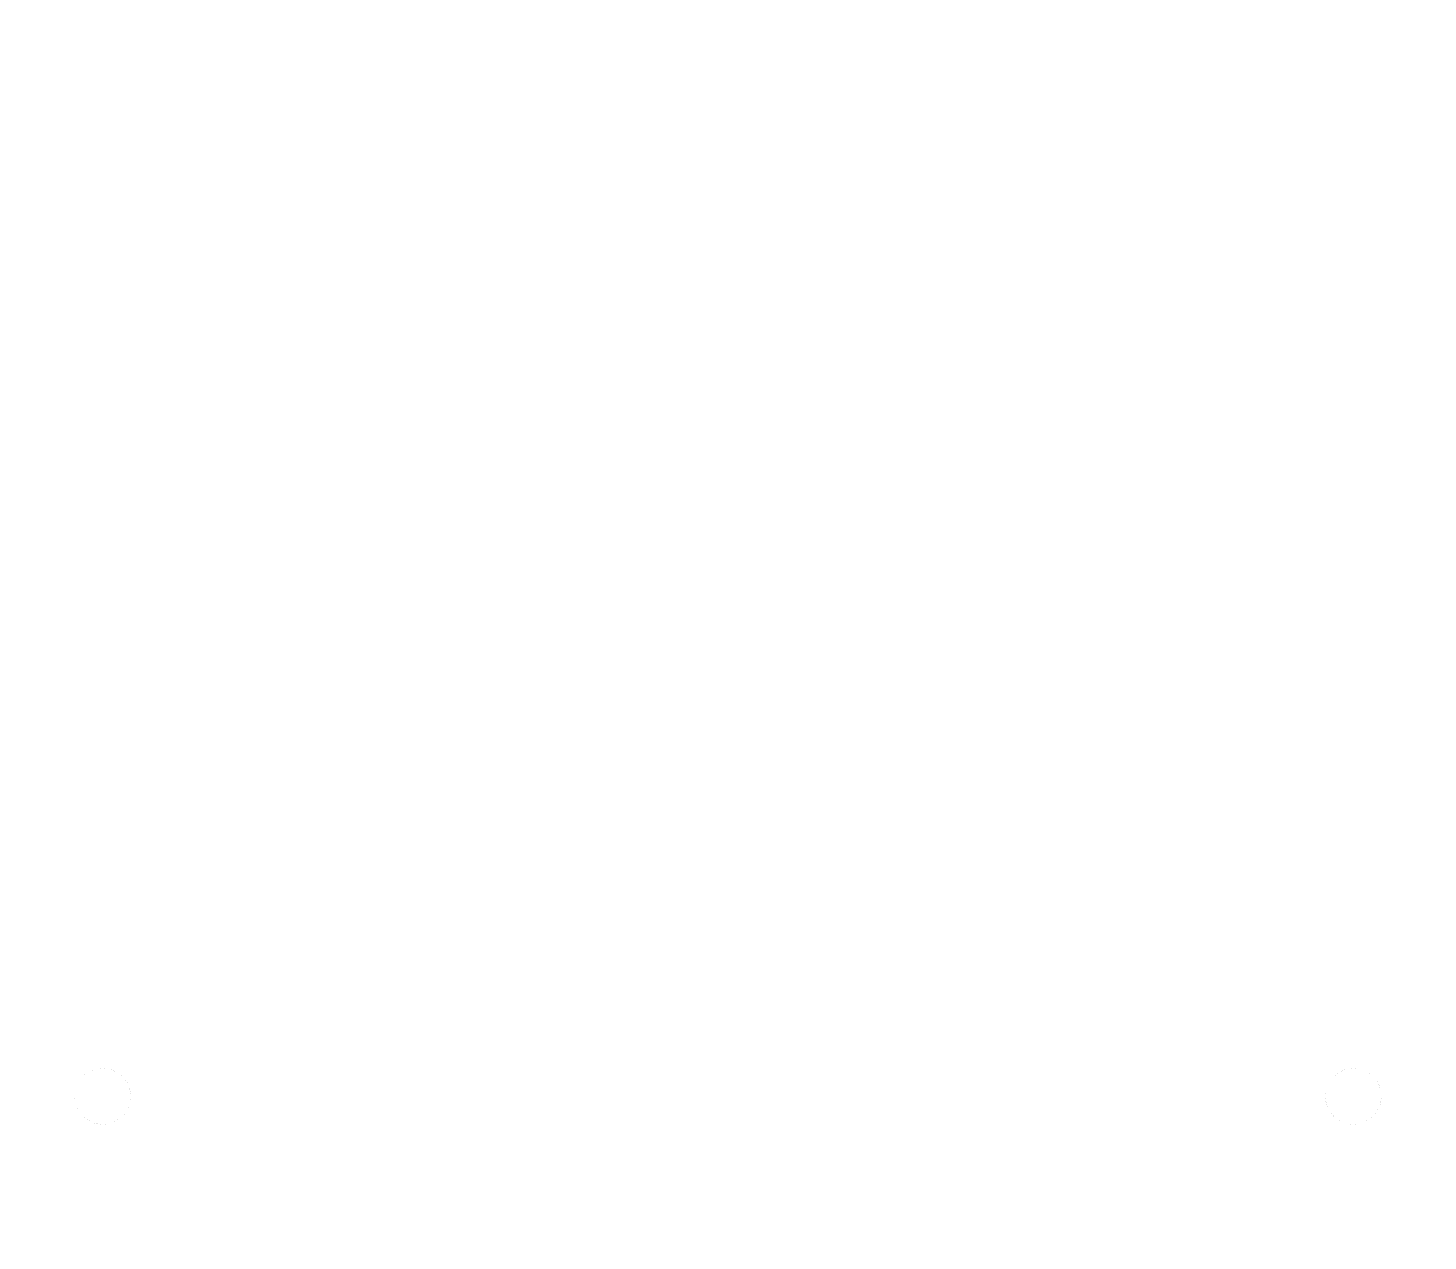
# Model space of a CAD drawing. Extents: x 0 to 11.9, y 0 to 10.3.
import ezdxf

# ---------------------------------------------------------------- set-up
doc = ezdxf.new("R2010")
doc.units = 0
doc.layers.get('0').update_dxf_attribs({"linetype": 'CONTINUOUS'})

msp = doc.modelspace()

# ---------------------------------------------------------------- linework, layer by layer
at = {"color": 1, "const_width": 0.000149}
for points in [[(1.614, 1.618), (0.827, 0.044), (0.039, 0.044), (0.039, 10.28), (11.85, 10.28), (11.85, 0.044), (11.063, 0.044), (10.276, 1.618), (10.276, 1.619), (1.614, 1.619), (1.614, 1.618)], [(0.632, 1.031), (0.669, 1.028), (0.706, 1.031), (0.742, 1.04), (0.751, 1.043), (0.777, 1.054), (0.808, 1.073), (0.836, 1.097), (0.86, 1.125), (0.88, 1.157), (0.894, 1.191), (0.903, 1.227), (0.906, 1.264), (0.903, 1.301), (0.894, 1.337), (0.88, 1.372), (0.862, 1.401), (0.86, 1.403), (0.836, 1.431), (0.808, 1.456), (0.777, 1.475), (0.742, 1.489), (0.706, 1.498), (0.669, 1.501), (0.632, 1.498), (0.596, 1.489), (0.562, 1.475), (0.53, 1.456), (0.502, 1.431), (0.478, 1.403), (0.477, 1.401), (0.459, 1.372), (0.445, 1.337), (0.436, 1.301), (0.433, 1.264), (0.436, 1.227), (0.445, 1.191), (0.459, 1.157), (0.478, 1.125), (0.502, 1.097), (0.525, 1.078), (0.53, 1.073), (0.562, 1.054), (0.596, 1.04), (0.632, 1.031)], [(11.053, 1.097), (11.072, 1.081), (11.082, 1.073), (11.113, 1.054), (11.148, 1.04), (11.184, 1.031), (11.22, 1.028), (11.257, 1.031), (11.293, 1.04), (11.328, 1.054), (11.359, 1.073), (11.387, 1.097), (11.394, 1.105), (11.412, 1.125), (11.431, 1.157), (11.445, 1.191), (11.454, 1.227), (11.457, 1.264), (11.454, 1.301), (11.445, 1.337), (11.431, 1.372), (11.413, 1.401), (11.412, 1.403), (11.387, 1.431), (11.359, 1.456), (11.328, 1.475), (11.293, 1.489), (11.257, 1.498), (11.22, 1.501), (11.184, 1.498), (11.148, 1.489), (11.113, 1.475), (11.082, 1.456), (11.053, 1.431), (11.029, 1.403), (11.028, 1.401), (11.01, 1.372), (10.996, 1.337), (10.987, 1.301), (10.984, 1.264), (10.987, 1.227), (10.996, 1.191), (11.01, 1.157), (11.029, 1.125), (11.053, 1.097)]]:
    msp.add_lwpolyline(points, close=True, dxfattribs=at)

doc.saveas('drawing.dxf')
